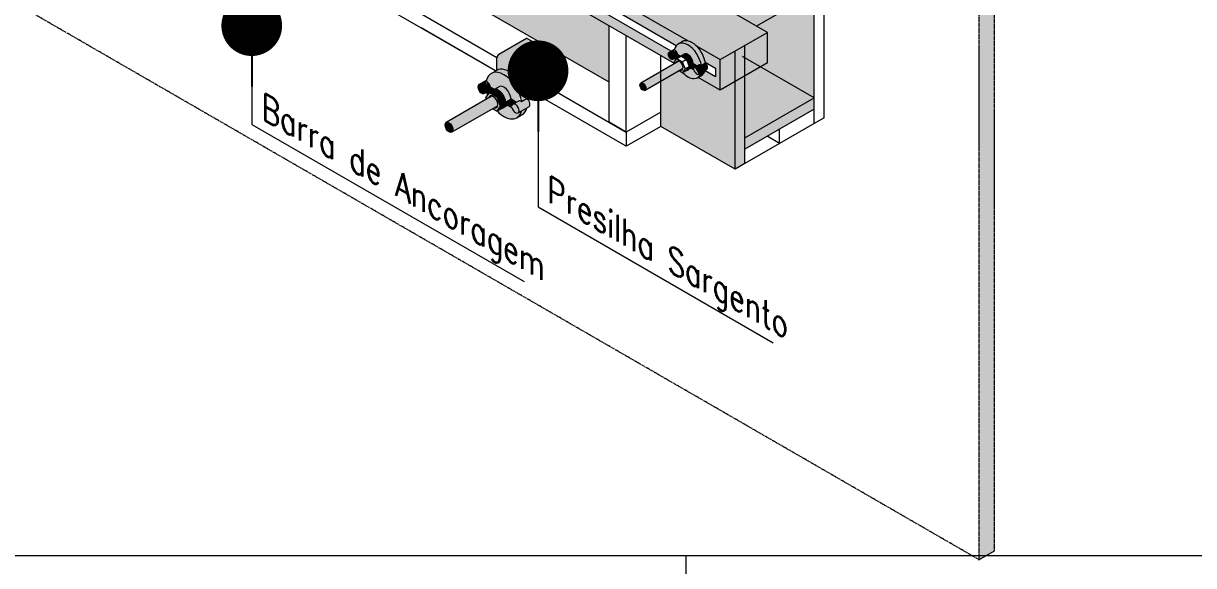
# Model space of a CAD drawing. Extents: x -20676 to 4767, y -817 to 13976.
# Drawn here: x -16583.8 to -16294.7, y 7736.7 to 7870.6 of the extents above; entities that cross this region are included whole.
import ezdxf

# ---------------------------------------------------------------- set-up
doc = ezdxf.new("R2010")
doc.units = 0
doc.linetypes.add('CABLIN', pattern=[0.35, 0.25, -0.1])
doc.layers.get('0').update_dxf_attribs({"lineweight": 13})
for name, color, linetype, lineweight in [('contorno de painel', 7, 'Continuous', 13), ('cotas', 4, 'Continuous', 13), ('Demarcação 1', 252, 'Continuous', 9), ('Demarcação 2', 254, 'Continuous', 9), ('MADEIRA', 3, 'Continuous', 13), ('Perfil Metálico', 224, 'Continuous', 18)]:
    doc.layers.add(name, color=color, linetype=linetype, lineweight=lineweight)
doc.styles.add('COTA330', font='romans.shx', dxfattribs={"width": 0.8})
doc.styles.add('MB_C02', font='arial.ttf', dxfattribs={"height": 2})
doc.styles.add('MB_C03', font='arial.ttf', dxfattribs={"height": 2.5})
doc.styles.add('MB_C04', font='arial.ttf', dxfattribs={"height": 6})
doc.dimstyles.new('2x', dxfattribs={"dimtxt": 8, "dimasz": 5, "dimexe": 7, "dimexo": 5, "dimgap": 4, "dimtad": 1, "dimdec": 1, "dimlfac": 0.5, "dimdsep": 46, "dimtxsty": 'Standard', "dimblk": 'DOT', "dimcen": 0.09, "dimclrd": 150, "dimclre": 150, "dimclrt": 2, "dimadec": 0, "dimazin": 2, "dimtfac": 1, "dimtdec": 1, "dimtmove": 0, "dimatfit": 3, "dimldrblk": 'DOT', "dimfxl": 0, "dimtolj": 1, "dimtzin": 0, "dimlwd": 9, "dimlwe": 9, "dimarcsym": 0})

# ---------------------------------------------------------------- blocks, each defined once
blk = doc.blocks.new('_Dot')
at = {"color": 0, "linetype": 'ByBlock', "lineweight": -2}
blk.add_line((-0.5, 0), (-1, 0), dxfattribs=at)
at = {"color": 0, "linetype": 'ByBlock', "const_width": 0.5}
blk.add_lwpolyline([(-0.25, 0, 1), (0.25, 0, 1)], format="xyb", close=True, dxfattribs=at)
blk = doc.blocks.new('A$Ceb89ac90')
at = {"color": 1}
for p, q in [((1086.3, 356.72), (70, 356.72)), ((1086.3, 356.72), (1086.3, 179.94)), ((1455.02, 356.72), (1086.3, 356.72))]:
    blk.add_line(p, q, dxfattribs=at)
at = {"color": 5}
for tag, p, height, style in [('REV_05', (1103.14, 338.08), 10.1, 'MB_C02'), ('DATA_REV_05', (1151.54, 337.91), 10.1, 'MB_C02'), ('INFO_REV_05', (1228.12, 337.91), 10.1, 'MB_C02'), ('CLIENTE', (449.73, 328.83), 12.63, 'MB_C03'), ('FASE', (924.57, 320.46), 10.1, 'MB_C02'), ('REV_04', (1103.14, 312.82), 10.1, 'MB_C02'), ('DATA_REV_04', (1151.54, 312.66), 10.1, 'MB_C02'), ('INFO_REV_04', (1228.12, 312.66), 10.1, 'MB_C02'), ('REV_03', (1103.14, 287.57), 10.1, 'MB_C02'), ('PROJETISTA', (767.99, 285.11), 10.1, 'MB_C02'), ('DATA', (924.57, 285.11), 10.1, 'MB_C02'), ('DATA_REV_03', (1151.54, 287.4), 10.1, 'MB_C02'), ('INFO_REV_03', (1228.12, 287.4), 10.1, 'MB_C02'), ('OBRA', (449.73, 273.34), 12.63, 'MB_C03'), ('REV_02', (1103.14, 262.31), 10.1, 'MB_C02'), ('DATA_REV_02', (1151.54, 262.15), 10.1, 'MB_C02'), ('INFO_REV_02', (1228.12, 262.15), 10.1, 'MB_C02'), ('ESC', (924.57, 251.76), 10.1, 'MB_C02'), ('COR', (1010.47, 251.76), 10.1, 'MB_C02'), ('REV_01', (1103.14, 237.06), 10.1, 'MB_C02'), ('DATA_REV_01', (1151.54, 236.89), 10.1, 'MB_C02'), ('INFO_REV_01', (1228.12, 236.89), 10.1, 'MB_C02'), ('PAVIMENTO', (449.73, 215.3), 12.63, 'MB_C03'), ('FL', (1018.09, 194.68), 30.31, 'MB_C04'), ('EMISSÃO_INICIAL', (1228.12, 211.64), 10.1, 'MB_C02'), ('REV_00', (1103.14, 211.8), 10.1, 'MB_C02'), ('DATA_REV_00', (1151.54, 211.64), 10.1, 'MB_C02'), ('REV', (944.1, 205.03), 12.63, 'MB_C03')]:
    blk.add_attdef(tag, p, '', height=height, dxfattribs=dict(at, style=style))
at = {"color": 6, "style": 'MB_C02'}
for tag, p in [('ENDEREÇO_CLIENTE', (449.73, 307.83)), ('ENDEREÇO_OBRA', (449.73, 252.69)), ('TIPO_DE_PROJETO', (449.73, 192.28))]:
    blk.add_attdef(tag, p, '', height=10.1, dxfattribs=at)

msp = doc.modelspace()

# ---------------------------------------------------------------- hatches: boundary and pattern name
at = {"layer": 'Demarcação 1'}
h = msp.add_hatch(color=256, dxfattribs=at)
h.paths.add_polyline_path([(-16659.17, 8093.2), (-16681.39, 8093.2), (-16681.39, 8086.27), (-16405.51, 7927), (-16405.51, 7871.57), (-16404.77, 7871.14), (-16388.4, 7880.59), (-16388.4, 7936.87)])
h.paths.add_polyline_path([(-16388.4, 7878.16), (-16402.66, 7869.92), (-16399.99, 7868.38), (-16399.99, 7860.86), (-16401.68, 7859.88), (-16388.4, 7852.22)])
h = msp.add_hatch(color=9, dxfattribs=at)
h.set_gradient(color1=(192, 192, 192), one_color=1, tint=1, name='CYLINDER')
edge = h.paths.add_edge_path()
edge.add_line((-16681.39, 8030.85), (-16681.39, 8017.41))
edge.add_line((-16681.39, 8017.41), (-16663.47, 8007.06))
edge.add_ellipse((-16662.64, 8002.77), major_axis=(-2.41, 4.17), ratio=0.57735, start_angle=300.8347, end_angle=329.1653, ccw=False)
edge.add_line((-16661.8, 8006.1), (-16557.78, 7946.04))
edge.add_ellipse((-16556.8, 7941.72), major_axis=(-2.41, 4.17), ratio=0.57735, start_angle=298.3144, end_angle=331.6856, ccw=False)
edge.add_line((-16555.83, 7944.91), (-16465.22, 7892.6))
edge.add_ellipse((-16464.24, 7888.27), major_axis=(-2.41, 4.17), ratio=0.57735, start_angle=298.3144, end_angle=331.6856, ccw=False)
edge.add_line((-16463.26, 7891.47), (-16419.59, 7866.26))
edge.add_ellipse((-16418.61, 7861.93), major_axis=(-2.41, 4.17), ratio=0.57735, start_angle=239.3173, end_angle=331.6856, ccw=False)
edge.add_line((-16417.68, 7865.15), (-16411.63, 7861.66))
edge.add_line((-16411.63, 7861.66), (-16399.99, 7868.38))
edge.add_line((-16399.99, 7868.38), (-16681.39, 8030.85))
msp.add_hatch(color=256, dxfattribs=at).paths.add_polyline_path([(-16343.85, 7959.15), (-16347.69, 7956.94), (-16347.69, 7738.11), (-16343.85, 7740.33)])
h = msp.add_hatch(color=256, dxfattribs=at)
h.dxf.hatch_style = 1
h.paths.add_polyline_path([(-16405.51, 7865.19), (-16407.96, 7863.78), (-16407.96, 7834.58), (-16405.51, 7835.99)])
h.paths.add_polyline_path([(-16407.96, 7872.98), (-16405.51, 7871.57), (-16405.51, 7927), (-16407.96, 7925.59)])
h = msp.add_hatch(color=9, dxfattribs=at)
h.set_gradient(color1=(192, 192, 192), one_color=1, tint=1, name='CYLINDER')
edge = h.paths.add_edge_path(flags=17)
edge.add_ellipse((-16464.24, 7888.27), major_axis=(-2.41, 4.17), ratio=0.57735, start_angle=240.028, end_angle=298.3144, ccw=False)
edge.add_line((-16460.95, 7887.4), (-16422.53, 7865.17))
edge.add_ellipse((-16419.63, 7861.34), major_axis=(2.41, -4.17), ratio=0.57735, start_angle=180, end_angle=191.6896, ccw=False)
edge.add_ellipse((-16419.63, 7861.34), major_axis=(2.41, -4.17), ratio=0.57735, start_angle=56.2931, end_angle=180, ccw=False)
edge.add_line((-16421.72, 7865.69), (-16421.02, 7866.1))
edge.add_ellipse((-16418.61, 7861.93), major_axis=(-2.41, 4.17), ratio=0.57735, start_angle=331.6856, end_angle=360, ccw=False)
edge.add_line((-16419.59, 7866.26), (-16463.26, 7891.47))
h = msp.add_hatch(color=9, dxfattribs=at)
h.set_gradient(color1=(192, 192, 192), one_color=1, tint=1, name='CYLINDER')
edge = h.paths.add_edge_path()
edge.add_ellipse((-16464.24, 7888.27), major_axis=(-2.41, 4.17), ratio=0.57735, start_angle=180, end_angle=208.2576, ccw=False)
edge.add_line((-16461.83, 7884.11), (-16462.69, 7883.61))
edge.add_line((-16462.69, 7883.61), (-16422.93, 7860.66))
edge.add_line((-16422.93, 7860.66), (-16422.92, 7860.66))
edge.add_line((-16422.92, 7860.66), (-16423.04, 7860.95))
edge.add_line((-16423.04, 7860.95), (-16422.7, 7861.42))
edge.add_ellipse((-16419.63, 7861.34), major_axis=(2.41, -4.17), ratio=0.57735, start_angle=244.8769, end_angle=250.5265, ccw=False)
edge.add_line((-16422.83, 7861.85), (-16423.03, 7861.96))
edge.add_line((-16423.03, 7861.96), (-16423.37, 7861.77))
edge.add_ellipse((-16423.85, 7862.6), major_axis=(0.481, -0.833), ratio=0.57735, start_angle=180, end_angle=360, ccw=False)
edge.add_ellipse((-16423.85, 7862.6), major_axis=(0.481, -0.833), ratio=0.57735, start_angle=56.537, end_angle=180, ccw=False)
edge.add_line((-16424.28, 7863.47), (-16423.79, 7863.75))
edge.add_line((-16423.79, 7863.75), (-16460.98, 7885.26))
h = msp.add_hatch(color=9, dxfattribs=at)
h.set_gradient(color1=(192, 192, 192), one_color=1, tint=1, name='CYLINDER')
h.paths.add_polyline_path([(-16411.63, 7861.66), (-16411.63, 7854.14), (-16399.99, 7860.86), (-16399.99, 7868.38)])
h = msp.add_hatch(color=256, dxfattribs=at)
h.dxf.hatch_style = 1
h.set_gradient(color1=(132, 132, 132), tint=1, name='SPHERICAL')
edge = h.paths.add_edge_path()
edge.add_line((-16453.35, 7863.4), (-16459.46, 7866.93))
edge.add_line((-16459.46, 7866.93), (-16466.3, 7862.98))
edge.add_ellipse((-16466.3, 7862.41), major_axis=(-0.346, -0.599), ratio=0.57735, start_angle=225, end_angle=315)
edge.add_line((-16466.79, 7862.13), (-16466.79, 7859.05))
edge.add_ellipse((-16463.74, 7853.52), major_axis=(-3.16, 5.47), ratio=0.57735, start_angle=271.8264, end_angle=358.1736, ccw=False)
edge.add_line((-16460.68, 7855.52), (-16460.68, 7858.72))
edge.add_ellipse((-16460.19, 7858.88), major_axis=(0.346, 0.599), ratio=0.57735, start_angle=45, end_angle=135, ccw=False)
edge.add_line((-16460.19, 7859.45), (-16453.35, 7863.4))
h = msp.add_hatch(color=9, dxfattribs=at)
h.set_gradient(color1=(192, 192, 192), one_color=1, tint=1, name='CYLINDER')
edge = h.paths.add_edge_path()
edge.add_line((-16412.78, 7859.53), (-16412.78, 7857.38))
edge.add_line((-16412.78, 7857.38), (-16415.37, 7858.88))
edge.add_ellipse((-16418.61, 7861.93), major_axis=(-2.41, 4.17), ratio=0.57735, start_angle=180, end_angle=207.5386, ccw=False)
edge.add_line((-16415.82, 7857.99), (-16417.06, 7857.27))
edge.add_line((-16417.06, 7857.27), (-16411.63, 7854.14))
edge.add_line((-16411.63, 7854.14), (-16411.63, 7861.66))
edge.add_line((-16411.63, 7861.66), (-16417.64, 7865.13))
edge.add_ellipse((-16418.61, 7861.93), major_axis=(-2.41, 4.17), ratio=0.57735, start_angle=239.3173, end_angle=298.3144, ccw=False)
edge.add_line((-16415.32, 7861), (-16412.78, 7859.53))
h = msp.add_hatch(color=256, dxfattribs=at)
h.dxf.hatch_style = 1
h.set_gradient(color1=(132, 132, 132), tint=1, name='SPHERICAL')
edge = h.paths.add_edge_path()
edge.add_line((-16453.35, 7862.84), (-16453.35, 7863.4))
edge.add_line((-16453.35, 7863.4), (-16460.19, 7859.45))
edge.add_ellipse((-16460.19, 7858.88), major_axis=(0.346, 0.599), ratio=0.57735, start_angle=45, end_angle=135)
edge.add_line((-16460.68, 7858.6), (-16460.68, 7855.52))
edge.add_ellipse((-16463.74, 7853.52), major_axis=(-3.16, 5.47), ratio=0.57735, start_angle=262.4688, end_angle=271.8264, ccw=False)
edge.add_line((-16460.19, 7854.61), (-16460.19, 7858.88))
edge.add_line((-16460.19, 7858.88), (-16453.35, 7862.84))
h = msp.add_hatch(color=256, dxfattribs=at)
h.dxf.hatch_style = 1
h.set_gradient(color1=(132, 132, 132), tint=1, name='SPHERICAL')
edge = h.paths.add_edge_path()
edge.add_ellipse((-16463.74, 7853.52), major_axis=(-3.16, 5.47), ratio=0.57735, start_angle=271.8264, end_angle=358.1736)
edge.add_ellipse((-16463.74, 7853.52), major_axis=(-3.16, 5.47), ratio=0.57735, start_angle=358.1736, end_angle=360)
edge.add_line((-16466.89, 7858.99), (-16468.23, 7858.22))
edge.add_ellipse((-16465.07, 7852.75), major_axis=(3.16, -5.47), ratio=0.57735, start_angle=56.2931, end_angle=180, ccw=False)
edge.add_line((-16460.7, 7851.23), (-16459.36, 7852.01))
edge.add_ellipse((-16463.74, 7853.52), major_axis=(-3.16, 5.47), ratio=0.57735, start_angle=236.2931, end_angle=249.9948)
edge.add_ellipse((-16463.74, 7853.52), major_axis=(-3.16, 5.47), ratio=0.57735, start_angle=249.9948, end_angle=256.001)
edge.add_ellipse((-16463.74, 7853.52), major_axis=(-3.16, 5.47), ratio=0.57735, start_angle=256.001, end_angle=260.5321)
edge.add_ellipse((-16463.74, 7853.52), major_axis=(-3.16, 5.47), ratio=0.57735, start_angle=260.5321, end_angle=262.4688)
edge.add_ellipse((-16463.74, 7853.52), major_axis=(-3.16, 5.47), ratio=0.57735, start_angle=262.4688, end_angle=271.8264)
h = msp.add_hatch(color=256, dxfattribs=at)
h.dxf.hatch_style = 1
h.set_gradient(color1=(132, 132, 132), tint=1, name='SPHERICAL')
edge = h.paths.add_edge_path()
edge.add_ellipse((-16469.27, 7855.17), major_axis=(0.63, -1.09), ratio=0.57735, start_angle=56.537, end_angle=146.7237)
edge.add_ellipse((-16465.07, 7852.75), major_axis=(3.16, -5.47), ratio=0.57735, start_angle=210.1538, end_angle=213.7069, ccw=False)
edge.add_line((-16469.39, 7856.56), (-16471.24, 7855.49))
edge.add_ellipse((-16470.61, 7854.4), major_axis=(0.63, -1.09), ratio=0.57735, start_angle=56.537, end_angle=180, ccw=False)
edge.add_line((-16469.74, 7854.1), (-16468.4, 7854.87))
h = msp.add_hatch(color=256, dxfattribs=at)
h.dxf.hatch_style = 1
h.set_gradient(color1=(132, 132, 132), tint=1, name='SPHERICAL')
edge = h.paths.add_edge_path()
edge.add_ellipse((-16465.07, 7852.75), major_axis=(3.16, -5.47), ratio=0.57735, start_angle=56.2931, end_angle=180)
edge.add_ellipse((-16465.07, 7852.75), major_axis=(3.16, -5.47), ratio=0.57735, start_angle=180, end_angle=210.1538)
edge.add_ellipse((-16465.07, 7852.75), major_axis=(3.16, -5.47), ratio=0.57735, start_angle=210.1538, end_angle=213.7069)
edge.add_ellipse((-16469.27, 7855.17), major_axis=(0.63, -1.09), ratio=0.57735, start_angle=56.537, end_angle=146.7237, ccw=False)
edge.add_line((-16468.4, 7854.87), (-16467.42, 7854.31))
edge.add_line((-16467.42, 7854.31), (-16466.19, 7855.02))
edge.add_ellipse((-16465.07, 7852.75), major_axis=(1.26, -2.19), ratio=0.57735, start_angle=50.7392, end_angle=180, ccw=False)
edge.add_line((-16463.3, 7851.93), (-16461.96, 7851.16))
edge.add_line((-16461.96, 7851.16), (-16461.37, 7851.5))
edge.add_ellipse((-16460.88, 7850.33), major_axis=(0.63, -1.09), ratio=0.57735, start_angle=123.2763, end_angle=180, ccw=False)
h = msp.add_hatch(color=256, dxfattribs=at)
h.dxf.hatch_style = 1
h.set_gradient(color1=(132, 132, 132), tint=1, name='SPHERICAL')
edge = h.paths.add_edge_path()
edge.add_ellipse((-16470.61, 7854.4), major_axis=(0.63, -1.09), ratio=0.57735, start_angle=56.537, end_angle=180)
edge.add_ellipse((-16470.61, 7854.4), major_axis=(0.63, -1.09), ratio=0.57735, start_angle=180, end_angle=360)
edge.add_ellipse((-16470.61, 7854.4), major_axis=(0.63, -1.09), ratio=0.57735, start_angle=360, end_angle=393.463)
edge.add_line((-16469.74, 7853.69), (-16468.87, 7853.19))
edge.add_line((-16468.87, 7853.19), (-16468.66, 7853.48))
edge.add_line((-16468.66, 7853.48), (-16469.74, 7854.1))
h = msp.add_hatch(color=256, dxfattribs=at)
h.dxf.hatch_style = 1
h.set_gradient(color1=(132, 132, 132), tint=1, name='SPHERICAL')
edge = h.paths.add_edge_path()
edge.add_line((-16468.4, 7854.87), (-16469.74, 7854.1))
edge.add_line((-16469.74, 7854.1), (-16468.66, 7853.48))
edge.add_line((-16468.66, 7853.48), (-16468.65, 7853.5))
edge.add_line((-16468.65, 7853.5), (-16467.96, 7853.9))
edge.add_ellipse((-16466.41, 7851.98), major_axis=(1.26, -2.19), ratio=0.57735, start_angle=180, end_angle=195, ccw=False)
edge.add_line((-16467.68, 7854.16), (-16467.42, 7854.31))
edge.add_line((-16467.42, 7854.31), (-16468.4, 7854.87))
h = msp.add_hatch(color=256, dxfattribs=at)
h.dxf.hatch_style = 1
h.set_gradient(color1=(132, 132, 132), tint=1, name='SPHERICAL')
edge = h.paths.add_edge_path()
edge.add_line((-16465.97, 7850.17), (-16466.86, 7852.47))
edge.add_line((-16466.86, 7852.47), (-16468.65, 7853.5))
edge.add_line((-16468.65, 7853.5), (-16468.66, 7853.48))
edge.add_line((-16468.66, 7853.48), (-16468.87, 7853.19))
edge.add_line((-16468.87, 7853.19), (-16469.54, 7852.23))
edge.add_line((-16469.54, 7852.23), (-16469.39, 7851.85))
edge.add_line((-16469.39, 7851.85), (-16468.89, 7852.14))
edge.add_ellipse((-16467.75, 7851.2), major_axis=(-0.82, 1.42), ratio=0.57735, start_angle=355.3201, end_angle=392.6369, ccw=False)
edge.add_ellipse((-16467.75, 7851.2), major_axis=(-0.82, 1.42), ratio=0.57735, start_angle=349.0253, end_angle=355.3201, ccw=False)
edge.add_ellipse((-16467.75, 7851.2), major_axis=(-0.82, 1.42), ratio=0.57735, start_angle=342.5928, end_angle=349.0253, ccw=False)
edge.add_ellipse((-16467.75, 7851.2), major_axis=(-0.82, 1.42), ratio=0.57735, start_angle=335.9241, end_angle=342.5928, ccw=False)
edge.add_ellipse((-16467.75, 7851.2), major_axis=(-0.82, 1.42), ratio=0.57735, start_angle=328.8867, end_angle=335.9241, ccw=False)
edge.add_line((-16468, 7852.66), (-16468, 7852.66))
edge.add_ellipse((-16467.75, 7851.2), major_axis=(-0.82, 1.42), ratio=0.57735, start_angle=212.6369, end_angle=327.3631, ccw=False)
edge.add_ellipse((-16466.91, 7851.69), major_axis=(-0.82, 1.42), ratio=0.57735, start_angle=147.3631, end_angle=148.8867, ccw=False)
edge.add_ellipse((-16467.75, 7851.2), major_axis=(-0.82, 1.42), ratio=0.57735, start_angle=204.0759, end_angle=211.1133, ccw=False)
edge.add_ellipse((-16467.75, 7851.2), major_axis=(-0.82, 1.42), ratio=0.57735, start_angle=197.4072, end_angle=204.0759, ccw=False)
edge.add_ellipse((-16467.75, 7851.2), major_axis=(-0.82, 1.42), ratio=0.57735, start_angle=190.9747, end_angle=197.4072, ccw=False)
edge.add_ellipse((-16467.75, 7851.2), major_axis=(-0.82, 1.42), ratio=0.57735, start_angle=184.6799, end_angle=190.9747, ccw=False)
edge.add_ellipse((-16467.75, 7851.2), major_axis=(-0.82, 1.42), ratio=0.57735, start_angle=147.3631, end_angle=184.6799, ccw=False)
edge.add_line((-16467.51, 7849.75), (-16467.92, 7849.51))
edge.add_line((-16467.92, 7849.51), (-16466.86, 7848.9))
edge.add_line((-16466.86, 7848.9), (-16465.97, 7850.17))
h = msp.add_hatch(color=256, dxfattribs=at)
h.dxf.hatch_style = 1
h.set_gradient(color1=(132, 132, 132), tint=1, name='SPHERICAL')
h.paths.add_polyline_path([(-16467.31, 7854.28), (-16468.65, 7853.5), (-16466.86, 7852.47), (-16465.52, 7853.25)])
h = msp.add_hatch(color=256, dxfattribs=at)
h.dxf.hatch_style = 1
h.set_gradient(color1=(132, 132, 132), tint=1, name='SPHERICAL')
edge = h.paths.add_edge_path()
edge.add_ellipse((-16465.07, 7852.75), major_axis=(1.26, -2.19), ratio=0.57735, start_angle=50.7392, end_angle=180)
edge.add_line((-16466.34, 7854.94), (-16467.68, 7854.16))
edge.add_ellipse((-16466.41, 7851.98), major_axis=(1.26, -2.19), ratio=0.57735, start_angle=165, end_angle=180, ccw=False)
edge.add_ellipse((-16466.41, 7851.98), major_axis=(1.26, -2.19), ratio=0.57735, start_angle=105, end_angle=165, ccw=False)
edge.add_ellipse((-16466.41, 7851.98), major_axis=(1.26, -2.19), ratio=0.57735, start_angle=50.7392, end_angle=105, ccw=False)
edge.add_line((-16464.64, 7851.16), (-16463.3, 7851.93))
h = msp.add_hatch(color=256, dxfattribs=at)
h.dxf.hatch_style = 1
h.set_gradient(color1=(132, 132, 132), tint=1, name='SPHERICAL')
h.paths.add_polyline_path([(-16465.52, 7853.25), (-16466.86, 7852.47), (-16465.97, 7850.17), (-16464.63, 7850.95)])
h = msp.add_hatch(color=256, dxfattribs=at)
h.dxf.hatch_style = 1
h.set_gradient(color1=(132, 132, 132), tint=1, name='SPHERICAL')
edge = h.paths.add_edge_path()
edge.add_ellipse((-16462.22, 7849.55), major_axis=(0.63, -1.09), ratio=0.57735, start_angle=360, end_angle=540)
edge.add_ellipse((-16462.22, 7849.55), major_axis=(0.63, -1.09), ratio=0.57735, start_angle=180, end_angle=213.463)
edge.add_line((-16463.09, 7850.27), (-16464.64, 7851.16))
edge.add_ellipse((-16466.41, 7851.98), major_axis=(1.26, -2.19), ratio=0.57735, start_angle=50.7392, end_angle=105)
edge.add_line((-16465.52, 7853.25), (-16464.63, 7850.95))
edge.add_line((-16464.63, 7850.95), (-16465.52, 7849.68))
edge.add_ellipse((-16466.41, 7851.98), major_axis=(1.26, -2.19), ratio=0.57735, start_angle=345, end_angle=360)
edge.add_ellipse((-16466.41, 7851.98), major_axis=(1.26, -2.19), ratio=0.57735, start_angle=360, end_angle=399.2608)
edge.add_line((-16464.64, 7850.74), (-16463.09, 7849.85))
edge.add_ellipse((-16462.22, 7849.55), major_axis=(0.63, -1.09), ratio=0.57735, start_angle=236.537, end_angle=360)
h = msp.add_hatch(color=256, dxfattribs=at)
h.dxf.hatch_style = 1
h.set_gradient(color1=(132, 132, 132), tint=1, name='SPHERICAL')
edge = h.paths.add_edge_path()
edge.add_line((-16459.28, 7854.33), (-16459.76, 7854.62))
edge.add_line((-16459.76, 7854.62), (-16460.1, 7854.42))
edge.add_ellipse((-16463.74, 7853.52), major_axis=(-3.16, 5.47), ratio=0.57735, start_angle=256.001, end_angle=260.5321, ccw=False)
edge.add_line((-16459.91, 7853.97), (-16459.28, 7854.33))
h = msp.add_hatch(color=256, dxfattribs=at)
h.dxf.hatch_style = 1
h.set_gradient(color1=(132, 132, 132), tint=1, name='SPHERICAL')
edge = h.paths.add_edge_path()
edge.add_line((-16458.64, 7853.97), (-16459.28, 7854.33))
edge.add_line((-16459.28, 7854.33), (-16459.91, 7853.97))
edge.add_ellipse((-16463.74, 7853.52), major_axis=(-3.16, 5.47), ratio=0.57735, start_angle=249.9948, end_angle=256.001, ccw=False)
edge.add_line((-16459.69, 7853.37), (-16458.64, 7853.97))
h = msp.add_hatch(color=256, dxfattribs=at)
h.dxf.hatch_style = 1
h.set_gradient(color1=(132, 132, 132), tint=1, name='SPHERICAL')
edge = h.paths.add_edge_path()
edge.add_ellipse((-16467.75, 7851.2), major_axis=(-0.82, 1.42), ratio=0.57735, start_angle=212.6369, end_angle=327.3631)
edge.add_line((-16468, 7852.66), (-16479.33, 7846.11))
edge.add_ellipse((-16478.64, 7844.92), major_axis=(0.69, -1.2), ratio=0.57735, start_angle=0, end_angle=180, ccw=False)
edge.add_ellipse((-16478.64, 7844.92), major_axis=(0.69, -1.2), ratio=0.57735, start_angle=180, end_angle=360)
edge.add_line((-16477.95, 7843.72), (-16466.62, 7850.26))
h = msp.add_hatch(color=256, dxfattribs=at)
h.dxf.hatch_style = 1
h.set_gradient(color1=(132, 132, 132), tint=1, name='SPHERICAL')
edge = h.paths.add_edge_path()
edge.add_ellipse((-16462.22, 7849.55), major_axis=(0.63, -1.09), ratio=0.57735, start_angle=236.537, end_angle=360, ccw=False)
edge.add_line((-16463.09, 7849.85), (-16464.07, 7850.42))
edge.add_line((-16464.07, 7850.42), (-16465.15, 7849.79))
edge.add_ellipse((-16466.41, 7851.98), major_axis=(1.26, -2.19), ratio=0.57735, start_angle=345, end_angle=360, ccw=False)
edge.add_line((-16465.52, 7849.68), (-16466.77, 7848.96))
edge.add_ellipse((-16465.07, 7852.75), major_axis=(3.16, -5.47), ratio=0.57735, start_angle=292.7288, end_angle=360)
edge.add_ellipse((-16465.07, 7852.75), major_axis=(3.16, -5.47), ratio=0.57735, start_angle=360, end_angle=390.1538)
edge.add_line((-16460.76, 7848.94), (-16461.59, 7848.46))
h = msp.add_hatch(color=256, dxfattribs=at)
h.dxf.hatch_style = 1
h.set_gradient(color1=(132, 132, 132), tint=1, name='SPHERICAL')
h.paths.add_polyline_path([(-16464.63, 7850.95), (-16465.97, 7850.17), (-16466.86, 7848.9), (-16465.52, 7849.68)])
h = msp.add_hatch(color=256, dxfattribs=at)
h.dxf.hatch_style = 1
h.set_gradient(color1=(132, 132, 132), tint=1, name='SPHERICAL')
edge = h.paths.add_edge_path()
edge.add_line((-16464.07, 7850.42), (-16464.64, 7850.74))
edge.add_ellipse((-16466.41, 7851.98), major_axis=(1.26, -2.19), ratio=0.57735, start_angle=360, end_angle=399.2608, ccw=False)
edge.add_line((-16465.15, 7849.79), (-16464.07, 7850.42))
h = msp.add_hatch(color=256, dxfattribs=at)
h.dxf.hatch_style = 1
h.set_gradient(color1=(132, 132, 132), tint=1, name='SPHERICAL')
edge = h.paths.add_edge_path(flags=17)
edge.add_line((-16463.3, 7851.93), (-16464.64, 7851.16))
edge.add_line((-16464.64, 7851.16), (-16463.09, 7850.27))
edge.add_ellipse((-16462.22, 7849.55), major_axis=(0.63, -1.09), ratio=0.57735, start_angle=540, end_angle=573.463, ccw=False)
edge.add_line((-16462.85, 7850.65), (-16461.96, 7851.16))
edge.add_line((-16461.96, 7851.16), (-16463.3, 7851.93))
h = msp.add_hatch(color=256, dxfattribs=at)
h.dxf.hatch_style = 1
h.set_gradient(color1=(132, 132, 132), tint=1, name='SPHERICAL')
edge = h.paths.add_edge_path()
edge.add_ellipse((-16459.54, 7851.1), major_axis=(0.63, -1.09), ratio=0.57735, start_angle=0, end_angle=123.2763)
edge.add_line((-16459.36, 7852.01), (-16460.7, 7851.23))
edge.add_ellipse((-16460.88, 7850.33), major_axis=(0.63, -1.09), ratio=0.57735, start_angle=123.2763, end_angle=180)
edge.add_line((-16461.51, 7851.42), (-16462.85, 7850.65))
edge.add_ellipse((-16462.22, 7849.55), major_axis=(0.63, -1.09), ratio=0.57735, start_angle=360, end_angle=540, ccw=False)
edge.add_line((-16461.53, 7848.49), (-16460.76, 7848.94))
edge.add_line((-16460.76, 7848.94), (-16458.91, 7850.01))
h = msp.add_hatch(color=256, dxfattribs=at)
h.dxf.hatch_style = 1
h.set_gradient(color1=(132, 132, 132), tint=1, name='SPHERICAL')
edge = h.paths.add_edge_path()
edge.add_ellipse((-16463.74, 7853.52), major_axis=(-3.16, 5.47), ratio=0.57735, start_angle=180, end_angle=210.1538)
edge.add_line((-16459.42, 7849.71), (-16460.76, 7848.94))
edge.add_ellipse((-16465.07, 7852.75), major_axis=(3.16, -5.47), ratio=0.57735, start_angle=360, end_angle=390.1538, ccw=False)
edge.add_line((-16461.92, 7847.28), (-16460.58, 7848.06))
h = msp.add_hatch(color=256, dxfattribs=at)
h.dxf.hatch_style = 1
h.paths.add_polyline_path([(-16388.4, 7849.4), (-16388.4, 7852.22), (-16405.51, 7842.34), (-16405.51, 7839.52)])
h = msp.add_hatch(color=256, dxfattribs=at)
h.dxf.hatch_style = 1
h.set_gradient(color1=(132, 132, 132), tint=1, name='SPHERICAL')
edge = h.paths.add_edge_path()
edge.add_ellipse((-16478.64, 7844.92), major_axis=(0.69, -1.2), ratio=0.57735, start_angle=0, end_angle=180)
edge.add_ellipse((-16478.64, 7844.92), major_axis=(0.69, -1.2), ratio=0.57735, start_angle=180, end_angle=360)
at = {"layer": 'Demarcação 2'}
h = msp.add_hatch(color=8, dxfattribs=at)
h.set_gradient(color1=(128, 128, 128), one_color=1, tint=1, name='SPHERICAL')
h.paths.add_polyline_path([(-16366.01, 7891.13), (-16368.11, 7892.34), (-16404.77, 7871.14), (-16402.66, 7869.92)])
h = msp.add_hatch(color=256, dxfattribs=at)
h.dxf.hatch_style = 1
edge = h.paths.add_edge_path()
edge.add_line((-16462.69, 7883.61), (-16463.04, 7883.41))
edge.add_ellipse((-16465.26, 7887.68), major_axis=(2.41, -4.17), ratio=0.57735, start_angle=292.7288, end_angle=360, ccw=False)
edge.add_line((-16466.55, 7884.79), (-16466.62, 7884.75))
edge.add_line((-16466.62, 7884.75), (-16467.43, 7885.22))
edge.add_line((-16467.43, 7885.22), (-16474.55, 7881.11))
edge.add_line((-16474.55, 7881.11), (-16474.55, 7876.56))
edge.add_line((-16474.55, 7876.56), (-16439.11, 7856.1))
edge.add_line((-16439.11, 7856.1), (-16439.11, 7870))
edge.add_line((-16439.11, 7870), (-16462.69, 7883.61))
h.paths.add_polyline_path([(-16468.55, 7887), (-16474.55, 7890.46), (-16474.55, 7883.54)])
h = msp.add_hatch(color=8, dxfattribs=at)
h.set_gradient(color1=(128, 128, 128), one_color=1, tint=1, name='SPHERICAL')
edge = h.paths.add_edge_path()
edge.add_ellipse((-16419.63, 7861.34), major_axis=(2.41, -4.17), ratio=0.57735, start_angle=56.2931, end_angle=180)
edge.add_ellipse((-16419.63, 7861.34), major_axis=(2.41, -4.17), ratio=0.57735, start_angle=180, end_angle=190.8636)
edge.add_ellipse((-16419.63, 7861.34), major_axis=(2.41, -4.17), ratio=0.57735, start_angle=190.8636, end_angle=210.1538)
edge.add_ellipse((-16419.63, 7861.34), major_axis=(2.41, -4.17), ratio=0.57735, start_angle=210.1538, end_angle=213.7069)
edge.add_ellipse((-16422.83, 7863.19), major_axis=(0.481, -0.833), ratio=0.57735, start_angle=56.537, end_angle=146.7237, ccw=False)
edge.add_line((-16422.17, 7862.96), (-16421.42, 7862.53))
edge.add_line((-16421.42, 7862.53), (-16420.6, 7863.01))
edge.add_ellipse((-16419.63, 7861.34), major_axis=(-0.96, 1.67), ratio=0.57735, start_angle=230.7392, end_angle=360, ccw=False)
edge.add_line((-16418.28, 7860.72), (-16417.26, 7860.13))
edge.add_line((-16417.26, 7860.13), (-16416.92, 7860.33))
edge.add_ellipse((-16416.44, 7859.5), major_axis=(0.481, -0.833), ratio=0.57735, start_angle=123.2763, end_angle=180, ccw=False)
h = msp.add_hatch(color=8, dxfattribs=at)
h.set_gradient(color1=(128, 128, 128), one_color=1, tint=1, name='SPHERICAL')
edge = h.paths.add_edge_path()
edge.add_ellipse((-16418.61, 7861.93), major_axis=(-2.41, 4.17), ratio=0.57735, start_angle=240.028, end_angle=298.3144)
edge.add_ellipse((-16418.61, 7861.93), major_axis=(-2.41, 4.17), ratio=0.57735, start_angle=298.3144, end_angle=331.6856)
edge.add_ellipse((-16418.61, 7861.93), major_axis=(-2.41, 4.17), ratio=0.57735, start_angle=331.6856, end_angle=360)
edge.add_line((-16421.02, 7866.1), (-16422.04, 7865.51))
edge.add_ellipse((-16419.63, 7861.34), major_axis=(2.41, -4.17), ratio=0.57735, start_angle=56.2931, end_angle=180, ccw=False)
edge.add_line((-16416.3, 7860.19), (-16415.28, 7860.77))
edge.add_ellipse((-16418.61, 7861.93), major_axis=(-2.41, 4.17), ratio=0.57735, start_angle=236.2931, end_angle=240.028)
h = msp.add_hatch(color=8, dxfattribs=at)
h.set_gradient(color1=(128, 128, 128), one_color=1, tint=1, name='SPHERICAL')
edge = h.paths.add_edge_path()
edge.add_ellipse((-16423.85, 7862.6), major_axis=(0.481, -0.833), ratio=0.57735, start_angle=56.537, end_angle=180)
edge.add_ellipse((-16423.85, 7862.6), major_axis=(0.481, -0.833), ratio=0.57735, start_angle=180, end_angle=360)
edge.add_ellipse((-16423.85, 7862.6), major_axis=(0.481, -0.833), ratio=0.57735, start_angle=360, end_angle=393.463)
edge.add_line((-16423.19, 7862.06), (-16422.53, 7861.68))
edge.add_line((-16422.53, 7861.68), (-16422.37, 7861.9))
edge.add_line((-16422.37, 7861.9), (-16423.19, 7862.37))
h = msp.add_hatch(color=8, dxfattribs=at)
h.set_gradient(color1=(128, 128, 128), one_color=1, tint=1, name='SPHERICAL')
edge = h.paths.add_edge_path()
edge.add_ellipse((-16422.83, 7863.19), major_axis=(0.481, -0.833), ratio=0.57735, start_angle=56.537, end_angle=146.7237)
edge.add_ellipse((-16419.63, 7861.34), major_axis=(2.41, -4.17), ratio=0.57735, start_angle=210.1538, end_angle=213.7069, ccw=False)
edge.add_line((-16422.92, 7864.25), (-16424.33, 7863.43))
edge.add_ellipse((-16423.85, 7862.6), major_axis=(0.481, -0.833), ratio=0.57735, start_angle=56.537, end_angle=180, ccw=False)
edge.add_line((-16423.19, 7862.37), (-16422.17, 7862.96))
h = msp.add_hatch(color=8, dxfattribs=at)
h.set_gradient(color1=(128, 128, 128), one_color=1, tint=1, name='SPHERICAL')
edge = h.paths.add_edge_path()
edge.add_ellipse((-16420.65, 7860.75), major_axis=(0.96, -1.67), ratio=0.57735, start_angle=180, end_angle=195, ccw=False)
edge.add_line((-16421.62, 7862.42), (-16421.42, 7862.53))
edge.add_line((-16421.42, 7862.53), (-16422.17, 7862.96))
edge.add_line((-16422.17, 7862.96), (-16423.19, 7862.37))
edge.add_line((-16423.19, 7862.37), (-16422.37, 7861.9))
edge.add_line((-16422.37, 7861.9), (-16422.36, 7861.92))
edge.add_line((-16422.36, 7861.92), (-16421.83, 7862.22))
h = msp.add_hatch(color=8, dxfattribs=at)
h.set_gradient(color1=(128, 128, 128), one_color=1, tint=1, name='SPHERICAL')
edge = h.paths.add_edge_path()
edge.add_ellipse((-16419.63, 7861.34), major_axis=(2.41, -4.17), ratio=0.57735, start_angle=244.8769, end_angle=250.5265)
edge.add_line((-16422.7, 7861.42), (-16422.53, 7861.68))
edge.add_line((-16422.53, 7861.68), (-16422.83, 7861.85))
h = msp.add_hatch(color=8, dxfattribs=at)
h.set_gradient(color1=(128, 128, 128), one_color=1, tint=1, name='SPHERICAL')
edge = h.paths.add_edge_path()
edge.add_ellipse((-16419.63, 7861.34), major_axis=(-0.96, 1.67), ratio=0.57735, start_angle=230.7392, end_angle=360)
edge.add_line((-16420.6, 7863.01), (-16421.62, 7862.42))
edge.add_ellipse((-16420.65, 7860.75), major_axis=(0.96, -1.67), ratio=0.57735, start_angle=165, end_angle=180, ccw=False)
edge.add_ellipse((-16420.65, 7860.75), major_axis=(0.96, -1.67), ratio=0.57735, start_angle=105, end_angle=165, ccw=False)
edge.add_ellipse((-16420.65, 7860.75), major_axis=(0.96, -1.67), ratio=0.57735, start_angle=50.7392, end_angle=105, ccw=False)
edge.add_line((-16419.3, 7860.13), (-16418.28, 7860.72))
h = msp.add_hatch(color=8, dxfattribs=at)
h.set_gradient(color1=(128, 128, 128), one_color=1, tint=1, name='SPHERICAL')
edge = h.paths.add_edge_path(flags=17)
edge.add_ellipse((-16420.65, 7860.75), major_axis=(0.96, -1.67), ratio=0.57735, start_angle=105, end_angle=165)
edge.add_line((-16421.34, 7862.51), (-16419.97, 7861.72))
h = msp.add_hatch(color=8, dxfattribs=at)
h.set_gradient(color1=(128, 128, 128), one_color=1, tint=1, name='SPHERICAL')
edge = h.paths.add_edge_path()
edge.add_ellipse((-16421.68, 7860.16), major_axis=(-0.63, 1.08), ratio=0.57735, start_angle=212.6369, end_angle=327.3631)
edge.add_line((-16421.86, 7861.27), (-16431.25, 7855.85))
edge.add_ellipse((-16430.72, 7854.94), major_axis=(-0.527, 0.912), ratio=0.57735, start_angle=180, end_angle=360, ccw=False)
edge.add_line((-16430.19, 7854.03), (-16420.81, 7859.45))
h = msp.add_hatch(color=256, dxfattribs=at)
h.dxf.hatch_style = 1
edge = h.paths.add_edge_path()
edge.add_line((-16407.96, 7856.26), (-16411.63, 7854.14))
edge.add_line((-16411.63, 7854.14), (-16417.06, 7857.27))
edge.add_line((-16417.06, 7857.27), (-16417.44, 7857.05))
edge.add_ellipse((-16419.63, 7861.34), major_axis=(2.41, -4.17), ratio=0.57735, start_angle=292.7288, end_angle=360, ccw=False)
edge.add_line((-16420.92, 7858.45), (-16421, 7858.41))
edge.add_line((-16421, 7858.41), (-16421.8, 7858.87))
edge.add_line((-16421.8, 7858.87), (-16426.28, 7856.29))
edge.add_line((-16426.28, 7856.29), (-16426.28, 7848.69))
edge.add_line((-16426.28, 7848.69), (-16426.28, 7845.16))
edge.add_line((-16426.28, 7845.16), (-16407.96, 7834.58))
edge.add_line((-16407.96, 7834.58), (-16407.96, 7856.26))
h = msp.add_hatch(color=8, dxfattribs=at)
h.set_gradient(color1=(128, 128, 128), one_color=1, tint=1, name='SPHERICAL')
edge = h.paths.add_edge_path()
edge.add_ellipse((-16417.46, 7858.91), major_axis=(0.481, -0.833), ratio=0.57735, start_angle=236.537, end_angle=360, ccw=False)
edge.add_line((-16418.12, 7859.13), (-16418.87, 7859.56))
edge.add_line((-16418.87, 7859.56), (-16419.69, 7859.09))
edge.add_ellipse((-16420.65, 7860.75), major_axis=(0.96, -1.67), ratio=0.57735, start_angle=345, end_angle=360, ccw=False)
edge.add_line((-16419.97, 7859), (-16420.92, 7858.45))
edge.add_ellipse((-16419.63, 7861.34), major_axis=(2.41, -4.17), ratio=0.57735, start_angle=292.7288, end_angle=360)
edge.add_ellipse((-16419.63, 7861.34), major_axis=(2.41, -4.17), ratio=0.57735, start_angle=360, end_angle=390.1538)
edge.add_line((-16416.35, 7858.44), (-16416.98, 7858.07))
h = msp.add_hatch(color=8, dxfattribs=at)
h.set_gradient(color1=(128, 128, 128), one_color=1, tint=1, name='SPHERICAL')
edge = h.paths.add_edge_path()
edge.add_ellipse((-16417.46, 7858.91), major_axis=(0.481, -0.833), ratio=0.57735, start_angle=360, end_angle=540)
edge.add_ellipse((-16417.46, 7858.91), major_axis=(0.481, -0.833), ratio=0.57735, start_angle=540, end_angle=573.463)
edge.add_line((-16418.12, 7859.45), (-16419.3, 7860.13))
edge.add_ellipse((-16420.65, 7860.75), major_axis=(0.96, -1.67), ratio=0.57735, start_angle=50.7392, end_angle=105)
edge.add_line((-16419.97, 7861.72), (-16419.29, 7859.97))
edge.add_line((-16419.29, 7859.97), (-16419.97, 7859))
edge.add_ellipse((-16420.65, 7860.75), major_axis=(0.96, -1.67), ratio=0.57735, start_angle=345, end_angle=360)
edge.add_ellipse((-16420.65, 7860.75), major_axis=(0.96, -1.67), ratio=0.57735, start_angle=360, end_angle=399.2608)
edge.add_line((-16419.3, 7859.81), (-16418.12, 7859.13))
edge.add_ellipse((-16417.46, 7858.91), major_axis=(0.481, -0.833), ratio=0.57735, start_angle=236.537, end_angle=360)
h = msp.add_hatch(color=8, dxfattribs=at)
h.set_gradient(color1=(128, 128, 128), one_color=1, tint=1, name='SPHERICAL')
edge = h.paths.add_edge_path()
edge.add_line((-16418.87, 7859.56), (-16419.3, 7859.81))
edge.add_ellipse((-16420.65, 7860.75), major_axis=(0.96, -1.67), ratio=0.57735, start_angle=360, end_angle=399.2608, ccw=False)
edge.add_line((-16419.69, 7859.09), (-16418.87, 7859.56))
h = msp.add_hatch(color=8, dxfattribs=at)
h.set_gradient(color1=(128, 128, 128), one_color=1, tint=1, name='SPHERICAL')
edge = h.paths.add_edge_path()
edge.add_line((-16417.26, 7860.13), (-16418.28, 7860.72))
edge.add_line((-16418.28, 7860.72), (-16419.3, 7860.13))
edge.add_line((-16419.3, 7860.13), (-16418.12, 7859.45))
edge.add_ellipse((-16417.46, 7858.91), major_axis=(0.481, -0.833), ratio=0.57735, start_angle=540, end_angle=573.463, ccw=False)
edge.add_line((-16417.94, 7859.74), (-16417.26, 7860.13))
h = msp.add_hatch(color=8, dxfattribs=at)
h.set_gradient(color1=(128, 128, 128), one_color=1, tint=1, name='SPHERICAL')
edge = h.paths.add_edge_path()
edge.add_ellipse((-16415.42, 7860.08), major_axis=(-0.481, 0.833), ratio=0.57735, start_angle=180, end_angle=303.2763)
edge.add_line((-16415.28, 7860.77), (-16416.3, 7860.19))
edge.add_ellipse((-16416.44, 7859.5), major_axis=(0.481, -0.833), ratio=0.57735, start_angle=123.2763, end_angle=180)
edge.add_line((-16416.92, 7860.33), (-16417.94, 7859.74))
edge.add_ellipse((-16417.46, 7858.91), major_axis=(0.481, -0.833), ratio=0.57735, start_angle=360, end_angle=540, ccw=False)
edge.add_line((-16416.98, 7858.07), (-16414.93, 7859.25))
h = msp.add_hatch(color=8, dxfattribs=at)
h.set_gradient(color1=(128, 128, 128), one_color=1, tint=1, name='SPHERICAL')
edge = h.paths.add_edge_path()
edge.add_ellipse((-16418.61, 7861.93), major_axis=(-2.41, 4.17), ratio=0.57735, start_angle=180, end_angle=208.2576)
edge.add_ellipse((-16418.61, 7861.93), major_axis=(-2.41, 4.17), ratio=0.57735, start_angle=208.2576, end_angle=210.1538)
edge.add_line((-16415.32, 7859.03), (-16416.35, 7858.44))
edge.add_ellipse((-16419.63, 7861.34), major_axis=(2.41, -4.17), ratio=0.57735, start_angle=360, end_angle=390.1538, ccw=False)
edge.add_line((-16417.07, 7857.28), (-16417.06, 7857.27))
edge.add_line((-16417.06, 7857.27), (-16416.21, 7857.76))
h = msp.add_hatch(color=256, dxfattribs=at)
h.dxf.hatch_style = 1
h.paths.add_polyline_path([(-16388.4, 7852.22), (-16401.68, 7859.88), (-16405.51, 7857.67), (-16405.51, 7842.34)])
h = msp.add_hatch(color=8, dxfattribs=at)
h.set_gradient(color1=(128, 128, 128), one_color=1, tint=1, name='SPHERICAL')
edge = h.paths.add_edge_path()
edge.add_ellipse((-16430.72, 7854.94), major_axis=(-0.527, 0.912), ratio=0.57735, start_angle=180, end_angle=360)
edge.add_ellipse((-16430.72, 7854.94), major_axis=(-0.527, 0.912), ratio=0.57735, start_angle=0, end_angle=180)

# ---------------------------------------------------------------- linework, layer by layer
at = {"color": 106, "linetype": 'CABLIN'}
for p, q in [((-16347.69, 7956.94), (-16347.69, 7738.11)), ((-16347.69, 7738.11), (-16681.39, 7930.77))]:
    msp.add_line(p, q, dxfattribs=at)
at = {"extrusion": (-1e-16, 0.816497, 0.57735)}
for p, q in [((-16385.96, 7847.28), (-16385.96, 7938.29)), ((-16388.4, 7845.87), (-16388.4, 7936.87)), ((-16463.26, 7891.47), (-16419.59, 7866.26)), ((-16365.97, 7891.11), (-16402.66, 7869.92)), ((-16423.79, 7863.75), (-16460.98, 7885.26)), ((-16460.95, 7887.4), (-16422.48, 7865.14)), ((-16422.93, 7860.66), (-16462.69, 7883.61)), ((-16411.63, 7861.66), (-16399.99, 7868.38)), ((-16399.99, 7860.86), (-16399.99, 7868.38)), ((-16466.3, 7862.98), (-16459.46, 7866.93)), ((-16453.35, 7863.4), (-16459.46, 7866.93)), ((-16422.04, 7865.51), (-16421.02, 7866.1)), ((-16417.64, 7865.13), (-16411.63, 7861.66)), ((-16405.51, 7835.99), (-16405.51, 7865.19)), ((-16466.79, 7859.05), (-16466.79, 7862.13)), ((-16453.35, 7863.4), (-16460.19, 7859.45)), ((-16460.19, 7858.88), (-16453.35, 7862.84)), ((-16453.35, 7862.84), (-16453.35, 7863.4)), ((-16424.33, 7863.43), (-16422.92, 7864.25)), ((-16423.37, 7861.77), (-16423.03, 7861.96)), ((-16423.19, 7862.37), (-16422.17, 7862.96)), ((-16423.19, 7862.37), (-16422.37, 7861.9)), ((-16423.19, 7862.06), (-16422.53, 7861.68)), ((-16423.04, 7860.95), (-16422.36, 7861.92)), ((-16422.36, 7861.92), (-16421.34, 7862.51)), ((-16422.36, 7861.92), (-16421, 7861.13)), ((-16422.17, 7862.96), (-16421.42, 7862.53)), ((-16421.62, 7862.42), (-16420.6, 7863.01)), ((-16421.34, 7862.51), (-16419.97, 7861.72)), ((-16407.96, 7834.58), (-16407.96, 7863.78)), ((-16388.4, 7852.22), (-16406.1, 7862.44)), ((-16468.23, 7858.22), (-16466.89, 7858.99)), ((-16421.86, 7861.27), (-16431.25, 7855.85)), ((-16420.81, 7859.45), (-16430.19, 7854.03)), ((-16422.92, 7860.66), (-16423.04, 7860.95)), ((-16421, 7861.13), (-16419.97, 7861.72)), ((-16421, 7861.13), (-16420.31, 7859.38)), ((-16420.31, 7859.38), (-16421, 7858.41)), ((-16421, 7858.41), (-16419.97, 7859)), ((-16420.31, 7859.38), (-16419.29, 7859.97)), ((-16419.97, 7861.72), (-16419.29, 7859.97)), ((-16419.29, 7859.97), (-16419.97, 7859)), ((-16419.69, 7859.09), (-16418.87, 7859.56)), ((-16419.3, 7860.13), (-16418.28, 7860.72)), ((-16419.3, 7860.13), (-16418.12, 7859.45)), ((-16419.3, 7859.81), (-16418.12, 7859.13)), ((-16418.28, 7860.72), (-16417.26, 7860.13)), ((-16417.94, 7859.74), (-16416.92, 7860.33)), ((-16416.98, 7858.07), (-16414.93, 7859.25)), ((-16415.28, 7860.77), (-16416.3, 7860.19)), ((-16415.32, 7861), (-16412.78, 7859.53)), ((-16412.78, 7859.53), (-16412.78, 7857.38)), ((-16411.63, 7854.14), (-16411.63, 7861.66)), ((-16399.99, 7860.86), (-16411.63, 7854.14)), ((-16471.24, 7855.49), (-16469.39, 7856.56)), ((-16460.68, 7855.52), (-16460.68, 7858.6)), ((-16460.19, 7854.61), (-16460.19, 7858.88)), ((-16421, 7858.41), (-16421.8, 7858.87)), ((-16417.23, 7857.18), (-16416.21, 7857.76)), ((-16411.63, 7854.14), (-16417.06, 7857.27)), ((-16412.78, 7857.38), (-16415.37, 7858.88)), ((-16469.98, 7853.31), (-16469.53, 7853.57)), ((-16469.74, 7854.1), (-16468.4, 7854.87)), ((-16469.74, 7854.1), (-16468.66, 7853.48)), ((-16469.74, 7853.69), (-16468.87, 7853.19)), ((-16469.54, 7852.23), (-16468.65, 7853.5)), ((-16468.65, 7853.5), (-16467.31, 7854.28)), ((-16468.65, 7853.5), (-16466.86, 7852.47)), ((-16468.4, 7854.87), (-16467.42, 7854.31)), ((-16467.68, 7854.16), (-16466.34, 7854.94)), ((-16467.31, 7854.28), (-16465.52, 7853.25)), ((-16466.86, 7852.47), (-16465.52, 7853.25)), ((-16465.52, 7853.25), (-16464.63, 7850.95)), ((-16459.76, 7854.62), (-16460.1, 7854.42)), ((-16459.91, 7853.97), (-16459.28, 7854.33)), ((-16459.69, 7853.37), (-16458.64, 7853.97)), ((-16468, 7852.66), (-16479.33, 7846.11)), ((-16466.62, 7850.26), (-16477.95, 7843.72)), ((-16469.39, 7851.85), (-16469.54, 7852.23)), ((-16466.86, 7852.47), (-16465.97, 7850.17)), ((-16465.97, 7850.17), (-16464.63, 7850.95)), ((-16464.63, 7850.95), (-16465.52, 7849.68)), ((-16465.15, 7849.79), (-16464.07, 7850.42)), ((-16464.64, 7851.16), (-16463.3, 7851.93)), ((-16464.64, 7851.16), (-16463.09, 7850.27)), ((-16464.64, 7850.74), (-16463.09, 7849.85)), ((-16463.3, 7851.93), (-16461.96, 7851.16)), ((-16462.85, 7850.65), (-16461.51, 7851.42)), ((-16459.36, 7852.01), (-16460.7, 7851.23)), ((-16405.51, 7842.34), (-16388.4, 7852.22)), ((-16388.4, 7849.4), (-16388.4, 7852.22)), ((-16466.86, 7848.9), (-16467.92, 7849.51)), ((-16465.97, 7850.17), (-16466.86, 7848.9)), ((-16466.86, 7848.9), (-16465.52, 7849.68)), ((-16461.92, 7847.28), (-16460.58, 7848.06)), ((-16461.59, 7848.46), (-16458.91, 7850.01)), ((-16426.28, 7845.16), (-16426.28, 7848.69)), ((-16388.4, 7849.4), (-16405.51, 7839.52)), ((-16388.4, 7845.87), (-16388.4, 7849.4)), ((-16407.96, 7834.58), (-16426.28, 7845.16)), ((-16385.96, 7847.28), (-16388.4, 7845.87)), ((-16405.51, 7839.52), (-16405.51, 7842.34)), ((-16405.51, 7835.99), (-16405.51, 7839.52)), ((-16405.51, 7835.99), (-16407.96, 7834.58))]:
    msp.add_line(p, q, dxfattribs=at)
at = {"color": 0}
msp.add_line((-16347.69, 7738.11), (-16343.85, 7740.33), dxfattribs=at)
for centre, major_axis, start_param, end_param in [((-16419.63, 7861.34), (2.41, -4.17), 0.9825, 3.729889), ((-16418.61, 7861.93), (-2.41, 4.17), 4.124092, 6.283185), ((-16466.3, 7862.41), (-0.346, -0.599), 3.926991, 5.497787), ((-16423.85, 7862.6), (0.481, -0.833), 0.986756, 6.867226), ((-16422.83, 7863.19), (0.481, -0.833), 0.986756, 2.560811), ((-16419.63, 7861.34), (2.41, -4.17), 4.273908, 4.372512), ((-16420.65, 7860.75), (0.96, -1.67), 2.879793, 3.403392), ((-16420.65, 7860.75), (0.96, -1.67), 1.832596, 2.879793), ((-16419.63, 7861.34), (-0.96, 1.67), 4.027158, 6.283185), ((-16465.07, 7852.75), (3.16, -5.47), 0.9825, 3.729889), ((-16463.74, 7853.52), (-3.16, 5.47), 4.124092, 6.283185), ((-16460.19, 7858.88), (0.346, 0.599), 0.785398, 2.356194), ((-16421.68, 7860.16), (-0.63, 1.08), 2.571971, 6.852807), ((-16421.57, 7860.22), (-0.63, 1.08), 0.08168, 0.569621), ((-16421.44, 7860.3), (-0.63, 1.08), 0.191544, 0.569621), ((-16421.3, 7860.38), (-0.63, 1.08), 0.303813, 0.569621), ((-16421.17, 7860.46), (-0.63, 1.08), 0.420203, 0.569621), ((-16421.03, 7860.54), (-0.63, 1.08), 0.543029, 0.569621), ((-16421.57, 7860.22), (-0.63, 1.08), 2.571971, 3.059913), ((-16421.44, 7860.3), (-0.63, 1.08), 2.571971, 2.950049), ((-16421.3, 7860.38), (-0.63, 1.08), 2.571971, 2.83778), ((-16421.17, 7860.46), (-0.63, 1.08), 2.571971, 2.721389), ((-16421.03, 7860.54), (-0.63, 1.08), 2.571971, 2.598563), ((-16420.65, 7860.75), (0.96, -1.67), 0.885566, 1.832596), ((-16420.65, 7860.75), (0.96, -1.67), 6.021386, 6.968416), ((-16417.46, 7858.91), (0.481, -0.833), 4.128349, 10.008818), ((-16416.44, 7859.5), (0.481, -0.833), 2.151578, 3.141593), ((-16418.61, 7861.93), (-2.41, 4.17), 3.141593, 3.667875), ((-16415.42, 7860.08), (-0.481, 0.833), 3.141593, 5.293171), ((-16469.27, 7855.17), (0.63, -1.09), 0.986756, 2.560811), ((-16419.63, 7861.34), (2.41, -4.17), 5.109082, 6.809468), ((-16470.61, 7854.4), (0.63, -1.09), 0.986756, 6.867226), ((-16465.07, 7852.75), (3.16, -5.47), 4.273908, 4.372512), ((-16466.41, 7851.98), (1.26, -2.19), 2.879793, 3.403392), ((-16466.41, 7851.98), (1.26, -2.19), 1.832596, 2.879793), ((-16465.07, 7852.75), (1.26, -2.19), 0.885566, 3.141593), ((-16466.41, 7851.98), (1.26, -2.19), 0.885566, 1.832596), ((-16467.75, 7851.2), (-0.82, 1.42), 2.571971, 6.852807), ((-16467.62, 7851.28), (-0.82, 1.42), 0.08168, 0.569621), ((-16467.44, 7851.38), (0.82, -1.42), 3.333137, 3.711214), ((-16467.26, 7851.49), (-0.82, 1.42), 0.303813, 0.569621), ((-16467.08, 7851.59), (0.82, -1.42), 3.561796, 3.711214), ((-16466.91, 7851.69), (-0.82, 1.42), 0.543029, 0.569621), ((-16466.41, 7851.98), (1.26, -2.19), 6.021386, 6.968416), ((-16462.22, 7849.55), (0.63, -1.09), 4.128349, 10.008818), ((-16460.88, 7850.33), (0.63, -1.09), 2.151578, 3.141593), ((-16459.54, 7851.1), (0.63, -1.09), 0, 2.151578), ((-16467.62, 7851.28), (-0.82, 1.42), 2.571971, 3.059913), ((-16467.44, 7851.38), (0.82, -1.42), 5.713564, 6.091641), ((-16467.26, 7851.49), (-0.82, 1.42), 2.571971, 2.83778), ((-16467.08, 7851.59), (0.82, -1.42), 5.713564, 5.862982), ((-16465.07, 7852.75), (3.16, -5.47), 5.109082, 6.809468), ((-16466.91, 7851.69), (-0.82, 1.42), 2.571971, 2.598563), ((-16463.74, 7853.52), (-3.16, 5.47), 3.141593, 3.667875)]:
    msp.add_ellipse(centre, major_axis=major_axis, ratio=0.57735, start_param=start_param, end_param=end_param)
for centre, major_axis in [((-16430.72, 7854.94), (-0.527, 0.912)), ((-16478.64, 7844.92), (0.69, -1.2))]:
    msp.add_ellipse(centre, major_axis=major_axis, ratio=0.57735)
at = {"layer": 'contorno de painel', "linetype": 'CABLIN'}
msp.add_lwpolyline([(-16343.85, 7740.33), (-16343.85, 7959.15), (-16576.03, 8093.2)], dxfattribs=at)
at = {"layer": 'MADEIRA', "extrusion": (-1e-16, 0.816497, 0.57735)}
for p, q in [((-16509.07, 7886.61), (-16466.79, 7862.2)), ((-16467.12, 7858.86), (-16509.07, 7883.08)), ((-16439.11, 7856.1), (-16474.55, 7876.56)), ((-16467.12, 7858.86), (-16485.55, 7869.5)), ((-16439.11, 7846.22), (-16439.11, 7870)), ((-16434.84, 7843.75), (-16434.84, 7867.54)), ((-16426.28, 7848.69), (-16426.28, 7862.6)), ((-16460.19, 7858.39), (-16434.84, 7843.75)), ((-16434.84, 7840.23), (-16460.19, 7854.86)), ((-16426.28, 7848.69), (-16434.84, 7843.75)), ((-16426.28, 7848.69), (-16434.84, 7843.75)), ((-16434.84, 7843.75), (-16439.11, 7846.22)), ((-16426.28, 7845.16), (-16434.84, 7840.23)), ((-16388.4, 7845.87), (-16396.96, 7840.93)), ((-16434.84, 7843.75), (-16434.84, 7840.23)), ((-16396.96, 7840.93), (-16400.01, 7842.7)), ((-16396.96, 7840.93), (-16396.96, 7844.46)), ((-16396.96, 7840.93), (-16396.96, 7844.46)), ((-16396.96, 7840.93), (-16405.51, 7835.99))]:
    msp.add_line(p, q, dxfattribs=at)
at = {"layer": 'Perfil Metálico', "extrusion": (-1e-16, 0.816497, 0.57735)}
msp.add_line((-16399.99, 7868.38), (-16681.39, 8030.85), dxfattribs=at)

# ---------------------------------------------------------------- block references
msp.add_blockref('A$Ceb89ac90', (-17506.4, 7382.32))

# ---------------------------------------------------------------- texts
at = {"layer": 'cotas', "color": 2, "style": 'COTA330', "oblique": 330}
for s, p in [('Barra de Ancoragem', (-16524.9, 7847.09)), ('Presilha Sargento', (-16454.33, 7826.68))]:
    msp.add_text(s, height=5.76, rotation=330, dxfattribs=at).set_placement(p)

# ---------------------------------------------------------------- leaders
at = {"layer": 'cotas'}
for points in [[(-16527.39, 7870.04), (-16527.39, 7845.65), (-16460.1, 7806.8)], [(-16456.65, 7858.89), (-16456.65, 7825.24), (-16398.58, 7791.72)]]:
    msp.add_leader(points, dimstyle='2x', override={"dimscale": 1, "dimasz": 15, "dimtad": 0}, dxfattribs=at)

doc.saveas('drawing.dxf')
